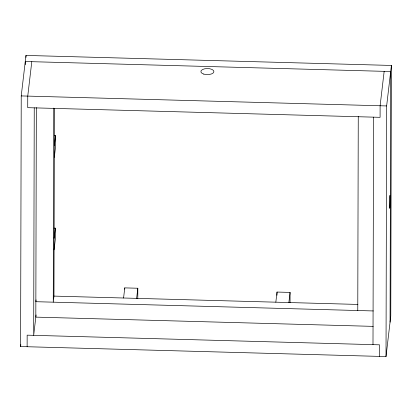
<?xml version="1.0" encoding="UTF-8"?>
<svg xmlns="http://www.w3.org/2000/svg" width="412" height="412" viewBox="0 0 412 412"><rect width="100%" height="100%" fill="white"/><g stroke="black" fill="none" stroke-linecap="round" stroke-linejoin="round"><path stroke-width="0.62" d="M20.6 346.554L21.228 95.924L25.987 55.429L391.4 65.446L390.772 316.076L386.013 356.571L20.6 346.554L20.827 344.638M25.261 64.72L25.271 61.506L390.684 71.523L390.061 322.148M25.982 57.361L25.987 55.429M27.125 346.729L27.156 335.162L379.519 344.823L379.488 356.39M34.248 107.851L33.681 335.342L36.076 314.943M36.344 107.62L35.818 317.122L373.205 326.371M53.745 108.099L53.261 302.171L53.972 296.099L54.441 108.449M54.065 228.104L55.306 228.14L55.28 239.707L54.09 249.832M54.296 135.563L55.538 135.6L55.512 147.166L54.322 157.291M124.764 289.167L124.764 287.885L137.814 288.24L137.788 298.525M277.013 295.27L277.024 292.057L290.074 292.417L290.048 302.696M357.771 310.519L358.26 116.447M372.994 344.643L373.566 117.152M386.013 356.571L386.641 105.941L391.4 65.446M31.796 61.682L27.753 96.104L27.722 107.671L380.091 117.332L380.116 105.766L384.159 71.343M36.071 299.874L35.859 301.697L373.308 310.947M54.348 145.724L55.538 135.6M54.116 238.265L55.306 228.14M123.574 298.01L124.764 287.885M136.624 298.365L137.814 288.24M275.834 302.181L277.024 292.057M288.884 302.537L290.074 292.417M21.228 95.924L386.641 105.941M53.926 296.099L357.894 304.432M389.943 205.387A6.535 0.309 -88.4 0 0 389.968 195.37A6.535 0.309 -88.4 0 0 389.422 204.934A6.535 0.309 -88.4 0 0 389.943 205.387M203.811 74.119A6.535 3.044 0.1 0 0 213.91 71.755A6.535 3.044 0.1 0 0 204.429 68.855A6.535 3.044 0.1 0 0 203.811 74.119"/></g></svg>
